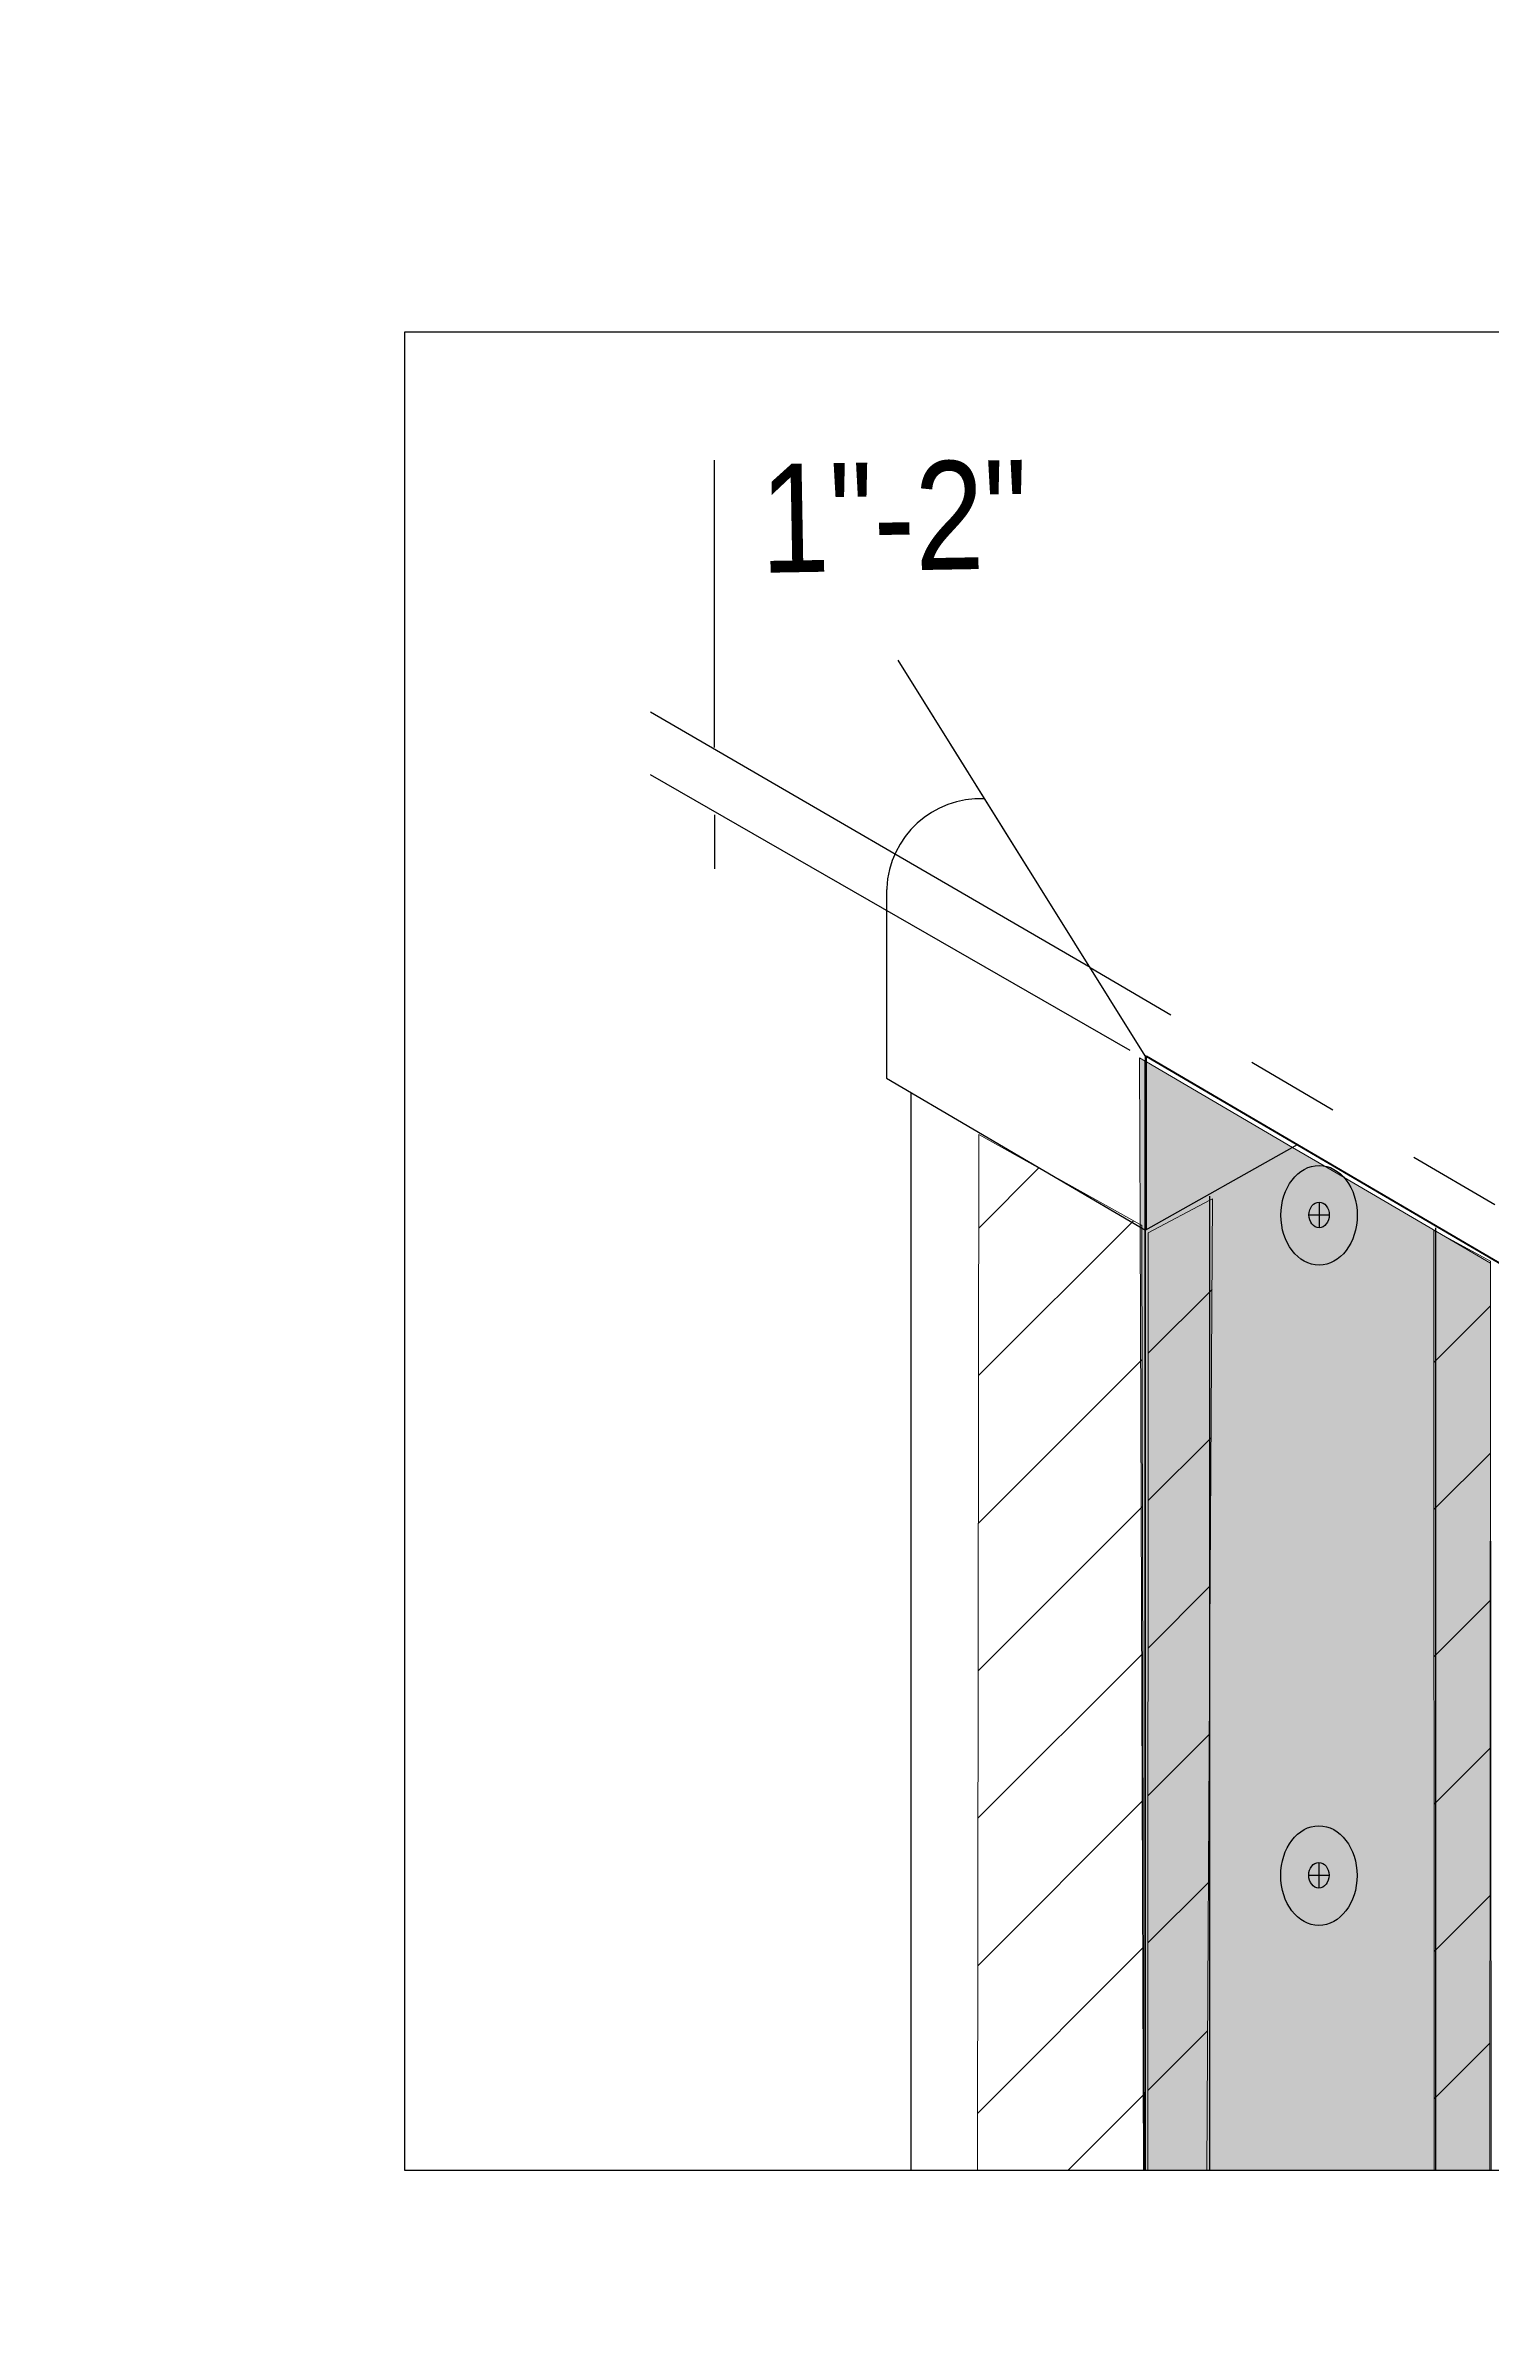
# Model space of a CAD drawing. Extents: x -1328 to 5679, y -4611 to 1603.
# Drawn here: x 2945.1 to 3083.9, y -2459.7 to -2240.1 of the extents above; entities that cross this region are included whole.
import ezdxf

# ---------------------------------------------------------------- set-up
doc = ezdxf.new("R2010")
doc.units = 0
doc.header["$MEASUREMENT"] = 0
doc.linetypes.add('AI-Linetype-61', pattern=[18.002632, 9.001316, -9.001316])
doc.layers.add('G-ANNO-TTLB', color=7, linetype='Continuous', lineweight=0)
doc.layers.add('TYVEK', color=7, linetype='Continuous', lineweight=0)
pattern_1 = [(45, (0, 0), (-7.071067, 7.07107), [])]

# ---------------------------------------------------------------- blocks, each defined once
blk = doc.blocks.new('Block_239')
at = {"layer": 'TYVEK', "true_color": 0x003b71, "transparency": 33554687}
h = blk.add_hatch(color=156, dxfattribs=at)
h.dxf.hatch_style = 2
edge = h.paths.add_edge_path()
edge.add_ellipse((3067.27, -2352.32), major_axis=(0, 4.78), ratio=0.766948, start_angle=0, end_angle=360)
h = blk.add_hatch(color=156, dxfattribs=at)
h.dxf.hatch_style = 2
edge = h.paths.add_edge_path()
edge.add_ellipse((3067.25, -2415.69), major_axis=(0, 4.78), ratio=0.766948, start_angle=0, end_angle=360)
at = {"layer": 'TYVEK', "color": 18, "lineweight": 25, "true_color": 0x080808}
for p, q in [((3067.27, -2351.06), (3067.27, -2353.53)), ((3066.3, -2352.29), (3068.24, -2352.29)), ((3066.28, -2415.66), (3068.22, -2415.66)), ((3067.25, -2414.43), (3067.25, -2416.89))]:
    blk.add_line(p, q, dxfattribs=at)
at = {"layer": 'TYVEK', "color": 33, "lineweight": 25, "true_color": 0xcc9966}
for points in [[(3066.76, -2347.9)], [(3063.09, -2352.68)], [(3066.74, -2411.27)]]:
    blk.add_lwpolyline(points, dxfattribs=at)
at = {"layer": 'TYVEK', "color": 18, "lineweight": 25, "true_color": 0x000000}
for centre in [(3067.27, -2352.32), (3067.25, -2415.69)]:
    blk.add_ellipse(centre, major_axis=(0, 4.78), ratio=0.766948, dxfattribs=at)
at = {"layer": 'TYVEK', "color": 18, "lineweight": 25, "true_color": 0x080808}
for centre in [(3067.27, -2352.29), (3067.25, -2415.66)]:
    blk.add_ellipse(centre, major_axis=(0, 1.23), ratio=0.788846, dxfattribs=at)

msp = doc.modelspace()

# ---------------------------------------------------------------- hatches: boundary and pattern name
at = {"layer": 'G-ANNO-TTLB', "true_color": 0xff00ff, "transparency": 33554687}
h = msp.add_hatch(color=6, dxfattribs=at)
edge = h.paths.add_edge_path()
edge.add_spline(control_points=[(5053.44, -3461.41), (5053.44, -3461.41), (2123.92, -3461.41), (2123.92, -3461.41), (2123.92, -3461.41), (2123.92, -1004.41), (2123.92, -1004.41), (2123.92, -1004.41), (5053.44, -1004.41), (5053.44, -1004.41), (5053.44, -1004.41), (5053.44, -3461.41), (5053.44, -3461.41)], knot_values=[0, 0, 0, 0, 1, 1, 1, 2, 2, 2, 3, 3, 3, 4, 4, 4, 4], degree=3, periodic=0)
edge = h.paths.add_edge_path()
edge.add_spline(control_points=[(2132.92, -1013.41), (2132.92, -1013.41), (2132.92, -3452.41), (2132.92, -3452.41), (2132.92, -3452.41), (5044.44, -3452.41), (5044.44, -3452.41), (5044.44, -3452.41), (5044.44, -1013.41), (5044.44, -1013.41), (5044.44, -1013.41), (2132.92, -1013.41), (2132.92, -1013.41)], knot_values=[0, 0, 0, 0, 1, 1, 1, 2, 2, 2, 3, 3, 3, 4, 4, 4, 4], degree=3, periodic=0)
edge.add_line((2132.92, -1013.41), (2132.92, -1013.41))
at = {"layer": 'TYVEK', "true_color": 0x848484, "transparency": 33554457}
h = msp.add_hatch(color=252, dxfattribs=at)
h.dxf.hatch_style = 2
h.paths.add_polyline_path([(3083.79, -2443.99), (3050.41, -2443.99), (3050.11, -2353.44), (3050.1, -2353.22), (3050.05, -2337.22), (3050.59, -2337.54), (3050.7, -2337.6), (3064.72, -2345.81), (3067.76, -2347.58), (3067.77, -2347.59), (3069.67, -2348.7), (3078.46, -2353.84), (3079.03, -2354.18), (3083.72, -2356.92), (3083.72, -2363.46)])
at = {"layer": 'TYVEK', "true_color": 0x000000, "transparency": 33554687}
h = msp.add_hatch(dxfattribs=at)
h.set_pattern_fill('_U', color=18, scale=10, angle=45, style=2, pattern_type=0)
h.set_pattern_definition(pattern_1)
h.paths.add_polyline_path([(3050.44, -2443.99), (3034.49, -2443.99), (3034.62, -2344.57), (3042.17, -2348.79), (3042.21, -2348.81), (3050.1, -2353.22), (3050.26, -2353.31), (3050.26, -2353.53)])
h = msp.add_hatch(dxfattribs=at)
h.set_pattern_fill('_U', color=18, scale=10, angle=45, style=2, pattern_type=0)
h.set_pattern_definition(pattern_1)
h.paths.add_polyline_path([(3057.05, -2350.75), (3056.8, -2392.23), (3056.49, -2443.99), (3050.84, -2443.99), (3050.88, -2354), (3056.8, -2350.88)])
h = msp.add_hatch(dxfattribs=at)
h.set_pattern_fill('_U', color=18, scale=10, angle=45, style=2, pattern_type=0)
h.set_pattern_definition(pattern_1)
h.paths.add_polyline_path([(3083.73, -2356.72), (3083.72, -2363.46), (3083.66, -2443.99), (3078.31, -2443.99), (3078.28, -2353.77), (3078.46, -2353.87), (3079.03, -2354.18)])

# ---------------------------------------------------------------- linework, layer by layer
at = {"layer": 'G-ANNO-TTLB'}
for points in [[(5053.44, -3461.41), (5053.44, -3461.41), (2123.92, -3461.41), (2123.92, -3461.41), (2123.92, -3461.41), (2123.92, -1004.41), (2123.92, -1004.41), (2123.92, -1004.41), (5053.44, -1004.41), (5053.44, -1004.41), (5053.44, -1004.41), (5053.44, -3461.41), (5053.44, -3461.41)], [(2132.92, -1013.41), (2132.92, -1013.41), (2132.92, -3452.41), (2132.92, -3452.41), (2132.92, -3452.41), (5044.44, -3452.41), (5044.44, -3452.41), (5044.44, -3452.41), (5044.44, -1013.41), (5044.44, -1013.41), (5044.44, -1013.41), (2132.92, -1013.41), (2132.92, -1013.41)]]:
    msp.add_open_spline(points, degree=3, knots=[0, 0, 0, 0, 1, 1, 1, 2, 2, 2, 3, 3, 3, 4, 4, 4, 4], dxfattribs=at)
at = {"layer": 'TYVEK', "color": 1, "lineweight": 25, "true_color": 0xff0000}
for p, q in [((3009.24, -2307.43), (3009.24, -2279.87)), ((3045.29, -2328.54), (3003.12, -2304.05)), ((3049.14, -2336.51), (3003.12, -2310.04)), ((3009.24, -2313.89), (3009.24, -2319.09))]:
    msp.add_line(p, q, dxfattribs=at)
at = {"layer": 'TYVEK', "color": 18, "lineweight": 25, "true_color": 0x000000}
for p, q in [((3039.35, -2319.04), (3026.86, -2299.06)), ((3050.59, -2337.02), (3026.86, -2299.06)), ((3050.5, -2336.97), (3133.19, -2385.43)), ((3050.5, -2336.97), (3133.19, -2385.43)), ((3050.71, -2337.09), (3133.18, -2385.43))]:
    msp.add_line(p, q, dxfattribs=at)
at = {"layer": 'TYVEK', "color": 18, "linetype": 'AI-Linetype-61', "lineweight": 25, "true_color": 0x000000}
msp.add_line((3045.29, -2328.54), (3139.49, -2383.75), dxfattribs=at)
at = {"layer": 'TYVEK', "color": 4, "lineweight": 25, "true_color": 0x00ffff}
for p, q in [((3025.77, -2339.18), (3050.62, -2353.74)), ((3055.09, -2339.65), (3055.09, -2339.66)), ((3065.15, -2345.56), (3050.62, -2353.74))]:
    msp.add_line(p, q, dxfattribs=at)
at = {"layer": 'TYVEK', "color": 18, "lineweight": 25, "true_color": 0x000000}
msp.add_lwpolyline([(3211.89, -2267.54), (3211.89, -2443.99), (2979.54, -2443.99), (2979.54, -2267.54)], close=True, dxfattribs=at)
at = {"layer": 'TYVEK'}
for points in [[(3083.79, -2443.99), (3050.41, -2443.99), (3050.11, -2353.44), (3050.1, -2353.22), (3050.05, -2337.22), (3050.59, -2337.54), (3050.7, -2337.6), (3064.72, -2345.81), (3067.76, -2347.58), (3067.77, -2347.59), (3069.67, -2348.7), (3078.46, -2353.84), (3079.03, -2354.18), (3083.72, -2356.92), (3083.72, -2363.46)], [(3050.44, -2443.99), (3034.49, -2443.99), (3034.62, -2344.57), (3042.17, -2348.79), (3042.21, -2348.81), (3050.1, -2353.22), (3050.26, -2353.31), (3050.26, -2353.53)], [(3057.05, -2350.75), (3056.8, -2392.23), (3056.49, -2443.99), (3050.84, -2443.99), (3050.88, -2354), (3056.8, -2350.88)], [(3083.73, -2356.72), (3083.72, -2363.46), (3083.66, -2443.99), (3078.31, -2443.99), (3078.28, -2353.77), (3078.46, -2353.87), (3079.03, -2354.18)]]:
    msp.add_lwpolyline(points, close=True, dxfattribs=at)
at = {"layer": 'TYVEK', "color": 18, "lineweight": 25, "true_color": 0x000000}
msp.add_lwpolyline([(3050.59, -2337.02), (3050.59, -2337.48), (3050.59, -2337.54), (3050.59, -2353.72), (3050.59, -2443.99)], dxfattribs=at)
at = {"layer": 'TYVEK', "color": 4, "lineweight": 25, "true_color": 0x00ffff}
for points in [[(3050.59, -2443.99), (3050.59, -2353.72), (3050.59, -2337.54), (3050.59, -2337.48)], [(3050.7, -2353.72), (3050.7, -2337.02), (3133.29, -2385.42), (3133.29, -2402.12)], [(3028.1, -2340.54), (3028.1, -2340.55), (3028.1, -2443.99)], [(3056.8, -2443.99), (3056.8, -2392.23), (3056.8, -2350.88), (3056.8, -2350.49)], [(3078.47, -2443.99), (3078.46, -2353.87), (3078.46, -2353.84), (3078.46, -2353.53)]]:
    msp.add_lwpolyline(points, dxfattribs=at)
msp.add_open_spline([(3035.17, -2312.35), (3030.2, -2312.13), (3026, -2315.97), (3025.78, -2320.94), (3025.77, -2321.07), (3025.77, -2321.21), (3025.77, -2321.34), (3025.77, -2321.34), (3025.77, -2339.18), (3025.77, -2339.18)], degree=3, knots=[0, 0, 0, 0, 1, 1, 1, 2, 2, 2, 3, 3, 3, 3], dxfattribs=at)

# ---------------------------------------------------------------- block references
at = {"layer": 'TYVEK'}
msp.add_blockref('Block_239', (0, 0), dxfattribs=at)

# ---------------------------------------------------------------- texts
at = {"layer": 'TYVEK', "insert": (3013.73, -2290.67), "char_height": 0.2, "attachment_point": 7, "rotation": 0.9999}
msp.add_mtext('\\C1;\\c255;\\FArial Narrow|b0|i0|c1;\\H10.408424;\\W1.000002;1"-2"', dxfattribs=at)

doc.saveas('drawing.dxf')
